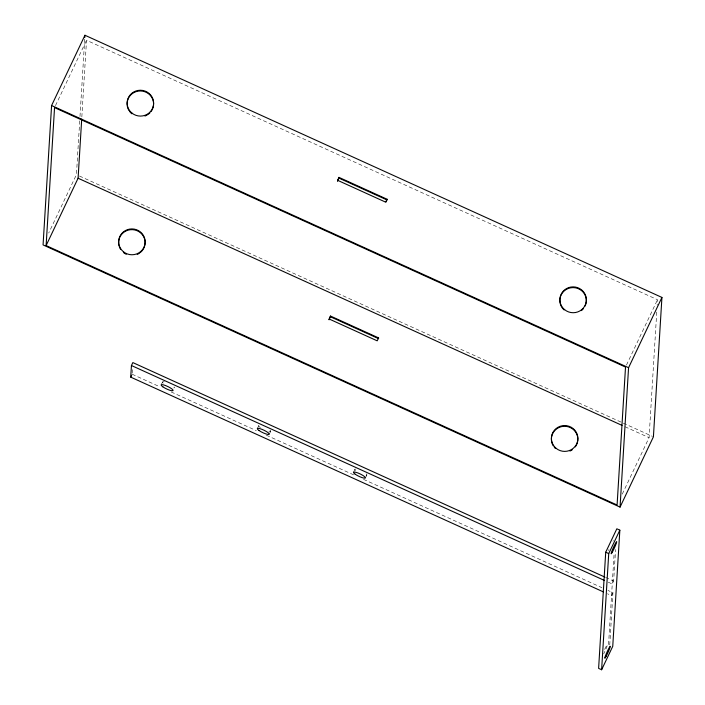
<?xml version="1.0" encoding="UTF-8"?>
<svg xmlns="http://www.w3.org/2000/svg" width="705" height="705" viewBox="0 0 705 705"><rect width="100%" height="100%" fill="white"/><g stroke="black" fill="none" stroke-linecap="round" stroke-linejoin="round"><path stroke-width="0.53" stroke-dasharray="3.52 2.64" d="M79.718 120.863L76.431 174.655L48.707 233.047M79.991 116.475L84.75 38.546M81.842 116.907L86.521 40.273L657.501 299.713L657.166 305.195M132.188 373.148L132.505 367.869M608.547 644.617L614.187 552.412M609.746 644.96L612.936 592.685L607.93 590.411M608.248 582.171L612.257 583.996L613.65 581.07L615.58 549.486M622.259 494.117L649.067 437.664L656.831 310.667M55.483 105.635L86.521 40.273M161.137 384.974L162.529 382.048M257.299 428.675L258.691 425.741M269.319 434.139L270.711 431.204M353.461 472.368L354.853 469.442M365.481 477.831L366.873 474.906M626.454 365.084L657.501 299.713M612.936 592.685L611.543 595.61L607.543 593.795M79.436 176.021L622.365 422.718M623.361 423.176L652.416 436.377M625.027 426.745L649.067 437.664M605.63 577.421L613.65 581.07M132.117 374.205L159.163 386.49M171.183 391.954L256.329 430.64M266.349 435.196L354.5 475.249M363.516 479.347L601.92 587.679M366.115 473.813A6.627 1.357 25.4 0 1 366.027 475.267M355.611 470.535A6.627 1.357 25.4 0 1 355.699 469.081M269.945 430.112A6.627 1.357 25.4 0 1 268.887 431.434M260.383 427.574A6.627 1.357 25.4 0 1 258.92 425.459M174.364 387.045A6.627 1.357 25.4 0 1 173.694 387.873M163.287 383.141A6.627 1.357 25.4 0 1 164.344 381.819M604.626 649.411A6.627 0.529 -65.6 0 1 607.278 645.242A6.627 0.529 -65.6 0 1 603.727 653.782M608.565 550.658A6.627 0.529 -65.6 0 1 609.023 549.424M612.953 541.14A6.627 0.529 -65.6 0 1 613.376 540.515"/><path stroke-width="1.06" d="M51.588 105.53L43.067 244.926L620.048 507.107L653.412 436.827L661.933 297.431L84.953 35.25L51.588 105.53L628.569 367.702L620.048 507.107M46.116 245.569L54.549 107.618L625.52 367.067L617.087 505.018L46.116 245.569L78.088 178.224L81.709 119.101M84.82 37.444L84.953 35.25M603.533 591.971L130.725 377.131L131.438 365.516L132.831 362.582L604.634 576.972M330.495 316.051L329.068 319.709L330.495 316.051L378.585 337.898L378.541 338.629L330.451 316.774M338.973 177.378L337.545 181.026L338.973 177.378L387.063 199.224L386.084 201.903M605.718 552.218L598.615 668.384L601.621 669.75L612.751 646.326L619.845 530.16L616.84 528.794L605.718 552.218L608.723 553.584L601.621 669.75M130.725 377.131L131.659 375.175M387.063 199.224L385.67 202.15L337.589 180.304M378.585 337.898L377.193 340.832L329.112 318.977M628.569 367.702L661.933 297.431M608.723 553.584L619.845 530.16M338.929 178.101L387.01 199.947M78.088 178.224L622.022 425.379M131.438 365.516L604.247 580.356M553.31 445.904A13.245 12.919 3.5 0 1 563.841 426.296A13.245 12.919 3.5 0 1 576.628 444.661M576.241 445.41A13.245 12.919 3.5 0 1 575.306 446.838M572.24 449.781A13.245 12.919 3.5 0 1 569.975 451.024M555.478 448.53A13.245 12.919 3.5 0 1 554.297 447.278M118.678 243.692A13.245 12.919 3.5 0 1 137.034 230.676A13.245 12.919 3.5 0 1 140.189 252.646M139.502 253.148A13.245 12.919 3.5 0 1 137.237 254.39M126.31 254.276A13.245 12.919 3.5 0 1 123.384 252.46M120.573 249.27A13.245 12.919 3.5 0 1 119.436 246.979M119.171 246.186A13.245 12.919 3.5 0 1 118.784 244.52M127.156 105.01A13.245 12.919 3.5 0 1 142.613 91.156A13.245 12.919 3.5 0 1 152.368 109.346M151.98 110.103A13.245 12.919 3.5 0 1 151.046 111.531M149.945 112.818A13.245 12.919 3.5 0 1 147.979 114.474M147.257 114.933A13.245 12.919 3.5 0 1 144.913 116.034M131.861 113.787A13.245 12.919 3.5 0 1 129.517 111.302M129.05 110.597A13.245 12.919 3.5 0 1 127.261 105.847M563.956 309.856A13.245 12.919 3.5 0 1 562.555 292.654A13.245 12.919 3.5 0 1 579.924 289.473A13.245 12.919 3.5 0 1 585.106 305.979M583.255 308.825A13.245 12.919 3.5 0 1 581.405 310.605M131.905 113.064A13.245 12.919 3.5 0 0 153.443 105.406A13.245 12.919 3.5 0 0 135.827 91.016A13.245 12.919 3.5 0 0 131.905 113.064M564.643 309.698A13.245 12.919 3.5 0 0 586.181 302.04A13.245 12.919 3.5 0 0 568.565 287.649A13.245 12.919 3.5 0 0 564.643 309.698M556.166 448.371A13.245 12.919 3.5 0 0 577.703 440.713A13.245 12.919 3.5 0 0 560.087 426.322A13.245 12.919 3.5 0 0 556.166 448.371M123.428 251.738A13.245 12.919 3.5 0 0 144.966 244.08A13.245 12.919 3.5 0 0 127.349 229.689A13.245 12.919 3.5 0 0 123.428 251.738M355.161 474.192A6.627 1.357 25.4 0 0 365.252 478.113A6.627 1.357 25.4 0 0 357.999 472.993A6.627 1.357 25.4 0 0 355.161 474.192M258.999 430.499A6.627 1.357 25.4 0 0 269.09 434.421A6.627 1.357 25.4 0 0 261.837 429.292A6.627 1.357 25.4 0 0 258.999 430.499M162.829 386.807A6.627 1.357 25.4 0 0 172.928 390.72A6.627 1.357 25.4 0 0 165.675 385.6A6.627 1.357 25.4 0 0 162.829 386.807M606.071 656.417A6.627 0.529 -65.6 0 0 610.318 646.37A6.627 0.529 -65.6 0 0 606.229 653.896A6.627 0.529 -65.6 0 0 606.071 656.417M612.469 551.865A6.627 0.529 -65.6 0 0 616.716 541.819A6.627 0.529 -65.6 0 0 612.619 549.345A6.627 0.529 -65.6 0 0 612.469 551.865"/></g></svg>
